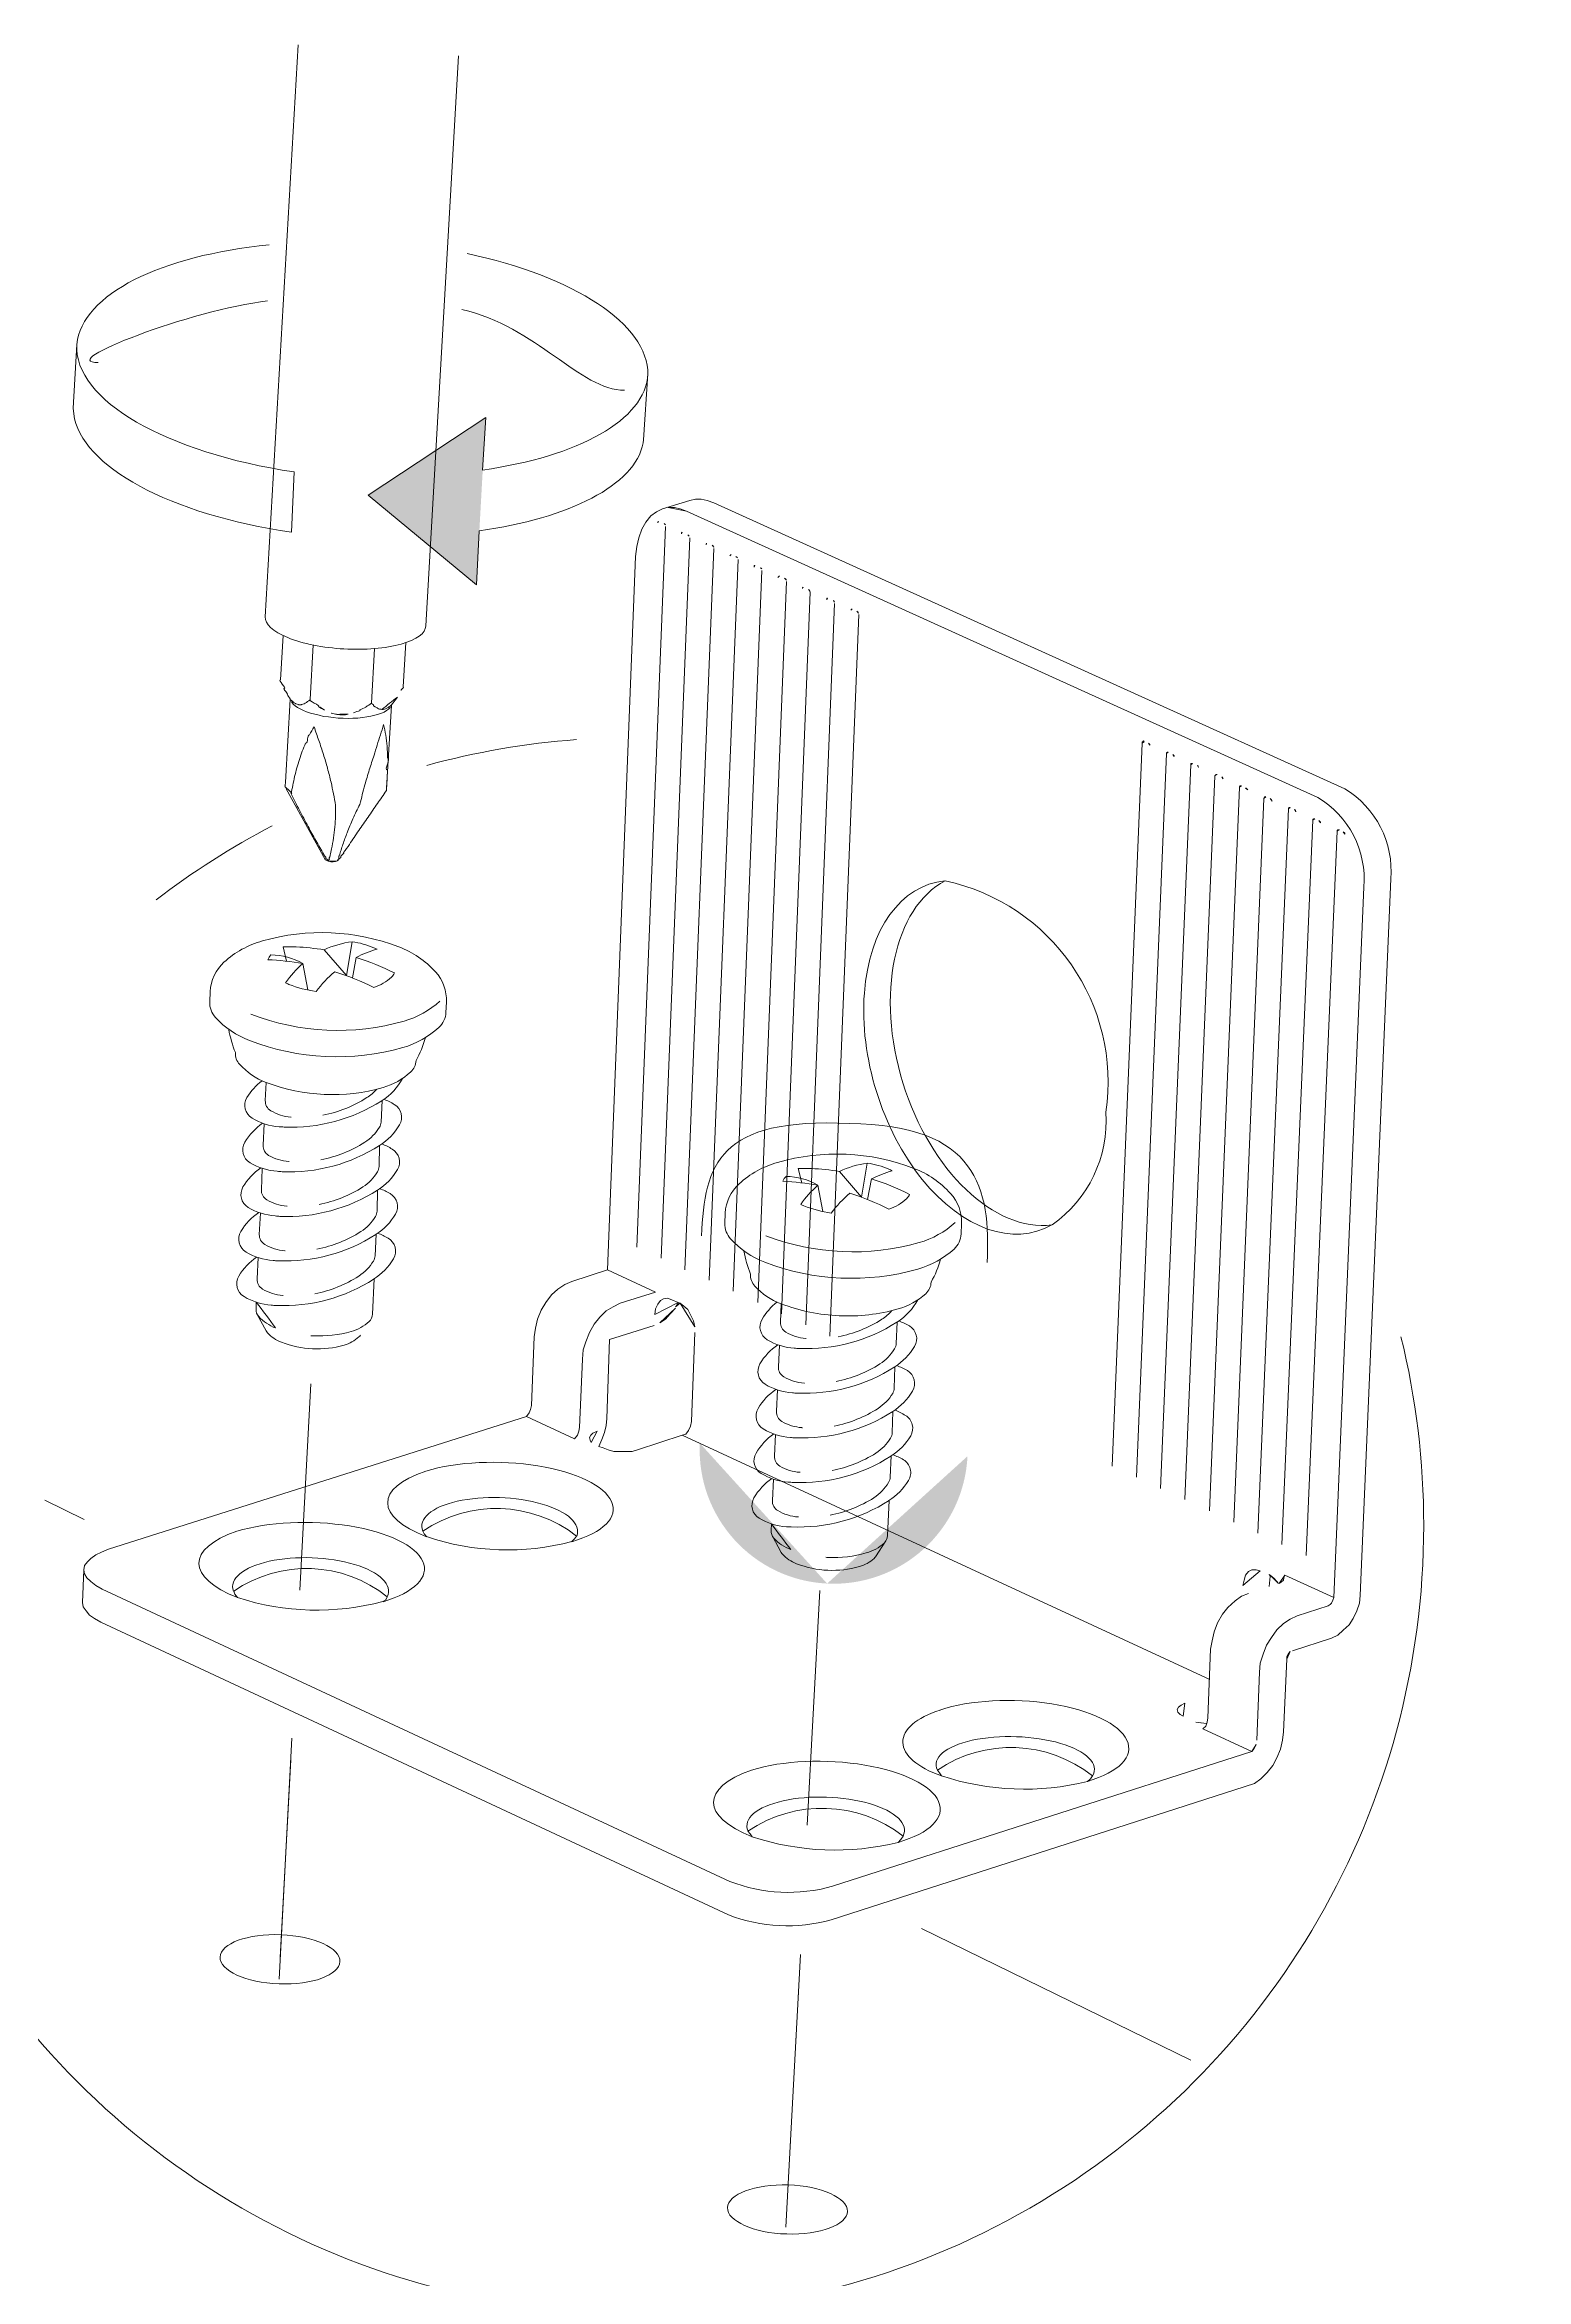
# Model space of a CAD drawing. Header units: metres. Extents: x -27.1 to 47.9, y -10.7 to 6.6.
# Drawn here: x 32.08 to 32.797, y 4.912 to 5.993 of the extents above; entities that cross this region are included whole.
import ezdxf

# ---------------------------------------------------------------- set-up
doc = ezdxf.new("R2010")
doc.units = ezdxf.units.M
doc.header["$MEASUREMENT"] = 0
doc.layers.add('PDF_Working_Num_Penna__255_Num_Penna__255_Num_Penna__255_Num_Penna__255_Num_Penna__255_Num_Penna__255', color=255, linetype='Continuous', lineweight=18)
doc.layers.add('PDF_Working_Num_Penna__7_Num_Penna__7_Num_Penna__7_Num_Penna__7_Num_Penna__7_Num_Penna__7', color=7, linetype='Continuous', lineweight=18)
doc.styles.add('GENERATED_STYLE_1', font='Arial')

msp = doc.modelspace()

# ---------------------------------------------------------------- hatches: boundary and pattern name
at = {"layer": 'PDF_Working_Num_Penna__255_Num_Penna__255_Num_Penna__255_Num_Penna__255_Num_Penna__255_Num_Penna__255', "linetype": 'Continuous', "lineweight": 18}
for points in [[(32.3972, 5.3165, 0.414172), (32.4588, 5.2486)], [(32.4588, 5.2486, 0.414226), (32.5267, 5.3102)]]:
    msp.add_hatch(color=255, dxfattribs=at).paths.add_polyline_path(points)
at = {"layer": 'PDF_Working_Num_Penna__7_Num_Penna__7_Num_Penna__7_Num_Penna__7_Num_Penna__7_Num_Penna__7', "linetype": 'Continuous', "lineweight": 18}
msp.add_hatch(color=7, dxfattribs=at).paths.add_polyline_path([(32.2936, 5.8126), (32.2368, 5.7749), (32.2891, 5.7316)])

# ---------------------------------------------------------------- linework, layer by layer
at = {"layer": 'PDF_Working_Num_Penna__255_Num_Penna__255_Num_Penna__255_Num_Penna__255_Num_Penna__255_Num_Penna__255', "color": 255, "linetype": 'Continuous', "lineweight": 18, "flags": 128}
for points in [[(32.0943, 5.8143), (32.094, 5.817), (32.0958, 5.8479)], [(32.3698, 5.8002), (32.37, 5.8017), (32.3721, 5.8336)], [(32.2921, 5.7871), (32.2936, 5.8126), (32.2368, 5.7749), (32.2891, 5.7316), (32.2905, 5.7577)], [(32.2009, 5.7862), (32.1996, 5.757)], [(32.2037, 5.2454), (32.2091, 5.3452)], [(32.4492, 5.1318), (32.4553, 5.2452)], [(32.1942, 5.0678), (32.1994, 5.1633)], [(32.4393, 4.9464), (32.4454, 5.0602)]]:
    msp.add_lwpolyline(points, dxfattribs=at)
at = {"layer": 'PDF_Working_Num_Penna__255_Num_Penna__255_Num_Penna__255_Num_Penna__255_Num_Penna__255_Num_Penna__255', "color": 255, "linetype": 'Continuous', "lineweight": 18}
for points in [[(32.0958, 5.8479), (32.0942, 5.8208), (32.1394, 5.7954), (32.2009, 5.7862)], [(32.0958, 5.8479), (32.0942, 5.8208), (32.1394, 5.7954), (32.2009, 5.7862)], [(32.3721, 5.8336), (32.3709, 5.8112), (32.3383, 5.7937), (32.2921, 5.7871)], [(32.3721, 5.8336), (32.3709, 5.8112), (32.3383, 5.7937), (32.2921, 5.7871)], [(32.1996, 5.757), (32.1412, 5.7656), (32.0977, 5.7888), (32.0943, 5.8143)], [(32.1996, 5.757), (32.1412, 5.7656), (32.0977, 5.7888), (32.0943, 5.8143)], [(32.2905, 5.7577), (32.3337, 5.7638), (32.3659, 5.7796), (32.3698, 5.8002)], [(32.2905, 5.7577), (32.3337, 5.7638), (32.3659, 5.7796), (32.3698, 5.8002)]]:
    msp.add_open_spline(points, degree=3, dxfattribs=at)
at = {"layer": 'PDF_Working_Num_Penna__7_Num_Penna__7_Num_Penna__7_Num_Penna__7_Num_Penna__7_Num_Penna__7', "color": 7, "linetype": 'Continuous', "lineweight": 18, "flags": 128}
for points in [[(32.187, 5.7161), (32.2029, 5.9928)], [(32.2804, 5.9875), (32.2646, 5.7117)], [(32.0943, 5.8143), (32.094, 5.817), (32.0958, 5.8479)], [(32.3698, 5.8002), (32.37, 5.8017), (32.3721, 5.8336)], [(32.2921, 5.7871), (32.2936, 5.8126), (32.2368, 5.7749), (32.2891, 5.7316), (32.2905, 5.7577)], [(32.2009, 5.7862), (32.1996, 5.757)], [(32.3792, 5.7683), (32.3762, 5.7669), (32.3735, 5.7649), (32.3711, 5.7619), (32.3691, 5.7585), (32.3677, 5.7544), (32.3667, 5.7501), (32.3661, 5.7453)], [(32.3667, 5.4113), (32.3806, 5.7598)], [(32.3785, 5.4059), (32.3924, 5.7544)], [(32.3661, 5.7453), (32.3525, 5.4004), (32.3758, 5.3896)], [(32.39, 5.4004), (32.4039, 5.7491)], [(32.4018, 5.3953), (32.4158, 5.7439)], [(32.4134, 5.39), (32.4272, 5.7386)], [(32.4252, 5.3845), (32.4391, 5.7332)], [(32.4367, 5.3791), (32.4506, 5.7281)], [(32.4485, 5.3737), (32.4624, 5.7226)], [(32.4601, 5.3682), (32.4742, 5.7173)], [(32.1943, 5.6857), (32.1956, 5.7071)], [(32.2087, 5.6761), (32.2102, 5.7026)], [(32.2537, 5.6823), (32.255, 5.7037)], [(32.1966, 5.6346), (32.1967, 5.6361), (32.199, 5.6761)], [(32.2466, 5.6715), (32.2457, 5.6708), (32.2445, 5.6701), (32.2432, 5.6695), (32.2417, 5.669), (32.24, 5.6685), (32.2381, 5.6681), (32.2361, 5.6677), (32.234, 5.6674), (32.2317, 5.6672), (32.2294, 5.6671), (32.2271, 5.667), (32.2247, 5.6671), (32.2223, 5.6672), (32.2199, 5.6674), (32.2175, 5.6677), (32.2152, 5.668), (32.213, 5.6685), (32.2109, 5.669), (32.2089, 5.6696), (32.207, 5.6702), (32.2054, 5.6709), (32.2038, 5.6716), (32.2025, 5.6723), (32.2014, 5.6731), (32.2004, 5.6739), (32.1998, 5.6748), (32.1995, 5.6751)], [(32.248, 5.6733), (32.2457, 5.6333)], [(32.5966, 5.3054), (32.6112, 5.655)], [(32.6085, 5.3), (32.623, 5.65)], [(32.62, 5.2946), (32.6348, 5.6445)], [(32.2159, 5.5988), (32.1971, 5.6329)], [(32.6318, 5.2892), (32.6463, 5.6392)], [(32.6437, 5.2837), (32.6582, 5.6337)], [(32.6555, 5.2783), (32.67, 5.6283)], [(32.6671, 5.2729), (32.6819, 5.6233)], [(32.6788, 5.2675), (32.6937, 5.6178)], [(32.6906, 5.2622), (32.7055, 5.6124)], [(32.317, 5.3679), (32.3177, 5.3721), (32.3187, 5.3764), (32.3204, 5.3809), (32.3227, 5.3845), (32.3255, 5.3882), (32.3285, 5.3909), (32.3319, 5.3933), (32.3353, 5.3947)], [(32.3353, 5.3947), (32.3525, 5.4004)], [(32.3404, 5.3571), (32.3407, 5.3616), (32.342, 5.3655), (32.3438, 5.37), (32.3461, 5.374), (32.3488, 5.3774), (32.3519, 5.3805), (32.3552, 5.3825), (32.3586, 5.3842)], [(32.3586, 5.3842), (32.3758, 5.3896)], [(32.3751, 5.3734), (32.3535, 5.3666)], [(32.317, 5.3679), (32.3157, 5.3348), (32.3153, 5.3328), (32.3146, 5.3311), (32.3133, 5.3294)], [(32.3484, 5.3149), (32.3498, 5.3183), (32.3511, 5.3217), (32.3519, 5.325), (32.3522, 5.3284), (32.3535, 5.3666)], [(32.3948, 5.37), (32.3931, 5.327), (32.3927, 5.3247), (32.3918, 5.3227), (32.3904, 5.3209), (32.3887, 5.3203)], [(32.3404, 5.3571), (32.339, 5.3241), (32.3386, 5.3223), (32.338, 5.3203), (32.3366, 5.3186)], [(32.2037, 5.2454), (32.2091, 5.3452)], [(32.3133, 5.3294), (32.3366, 5.3186)], [(32.367, 5.3132), (32.3887, 5.3203), (32.644, 5.2022)], [(32.367, 5.3132), (32.3644, 5.3125), (32.3616, 5.3125), (32.3586, 5.3125), (32.3556, 5.3125), (32.3528, 5.3132), (32.3505, 5.3142), (32.3484, 5.3149)], [(32.0803, 5.2889), (32.0994, 5.2796)], [(32.6802, 5.2527), (32.7039, 5.2418)], [(32.4492, 5.1318), (32.4553, 5.2452)], [(32.6626, 5.2438), (32.6593, 5.2425), (32.6562, 5.2402), (32.6527, 5.2371), (32.6501, 5.2338), (32.6477, 5.2296), (32.646, 5.2253), (32.645, 5.2209), (32.6443, 5.2168)], [(32.7039, 5.2418), (32.7035, 5.2405), (32.7028, 5.2391), (32.7021, 5.2385), (32.7011, 5.2378), (32.6862, 5.233)], [(32.6862, 5.233), (32.6828, 5.2314), (32.6795, 5.2293), (32.6764, 5.2263), (32.6738, 5.2226), (32.6713, 5.2188), (32.6697, 5.2145), (32.6683, 5.2101), (32.668, 5.2057)], [(32.6839, 5.2161), (32.7028, 5.2222)], [(32.6643, 5.1674), (32.6406, 5.1783), (32.642, 5.1796), (32.6426, 5.1816), (32.643, 5.1837), (32.6443, 5.2168)], [(32.6656, 5.1519), (32.6686, 5.1542), (32.6717, 5.1573), (32.6744, 5.1607), (32.6764, 5.1644), (32.6781, 5.1685), (32.6791, 5.1729), (32.6795, 5.1769), (32.6812, 5.2121)], [(32.6666, 5.1729), (32.668, 5.2057)], [(32.1937, 5.0573), (32.1999, 5.1739)], [(32.5044, 5.0818), (32.6348, 5.0181)], [(32.4388, 4.9374), (32.4459, 5.0692)]]:
    msp.add_lwpolyline(points, dxfattribs=at)
for points in [[(32.7028, 5.2222), (32.7059, 5.2236), (32.7085, 5.226), (32.7113, 5.2287), (32.7133, 5.2317), (32.715, 5.2354), (32.7163, 5.2391), (32.7167, 5.2429), (32.7315, 5.5894, 0.282148), (32.7093, 5.633), (32.4039, 5.7713), (32.4008, 5.7724), (32.3978, 5.7731), (32.3951, 5.7731), (32.3924, 5.7724), (32.3792, 5.7683)], [(32.7039, 5.2418), (32.7184, 5.5854, 0.289271), (32.6961, 5.6287), (32.3907, 5.7673)], [(32.2357, 5.6726, 0.012611), (32.2384, 5.6744), (32.2399, 5.7008)], [(32.2183, 5.6008, 0.001344), (32.2191, 5.6039, 0.005693), (32.22, 5.6092, 0.007308), (32.2206, 5.6145, 0.012002), (32.221, 5.6197, 0.010212), (32.221, 5.625, 0.007093), (32.22, 5.6305, 0.005063), (32.2188, 5.6361, 0.00778), (32.2171, 5.6429, 0.009196), (32.2151, 5.6496, 0.006888), (32.2129, 5.6563, 0.001157), (32.2106, 5.6629, 0.016605), (32.2084, 5.6591)], [(32.2461, 5.6479, 0.014907), (32.2459, 5.6535, 0.022082), (32.2453, 5.6589, 0.011036), (32.2442, 5.664, -0.002116), (32.2427, 5.6591, 0.003867), (32.2411, 5.6541, 0.002446), (32.2396, 5.6492, 0.002066), (32.2373, 5.6421, 0.006315), (32.2352, 5.6349, 0.00517), (32.2327, 5.6254, 0.00744), (32.2294, 5.6185, 0.012754), (32.2266, 5.6117, 0.013442), (32.2245, 5.6061, 0.008891), (32.2228, 5.6006)], [(32.2065, 5.6551, 0.009641), (32.2049, 5.6512, 0.015854), (32.2035, 5.6471, 0.020622), (32.2012, 5.6389, 0.012513), (32.1995, 5.6305, 0.005244), (32.2035, 5.6227, 0.001109), (32.2077, 5.6147, 0.003402), (32.2114, 5.608, 0.011514), (32.2153, 5.6012)], [(32.2249, 5.6021, 0.004535), (32.2277, 5.6061, -0.001396), (32.2322, 5.6128, -0.004032), (32.2367, 5.6193, -0.000394), (32.2412, 5.6258, 0.001339), (32.2456, 5.6321, -0.003497), (32.2459, 5.6371, 0.005147), (32.2461, 5.642)], [(32.5676, 5.4221, 0.26322), (32.5936, 5.4765, 0.396581), (32.5159, 5.5884)], [(32.1973, 5.5496), (32.1956, 5.5566, -0.015416), (32.202, 5.5565, -0.028908), (32.2155, 5.5551)], [(32.2291, 5.5415), (32.231, 5.5514, -0.050762), (32.2411, 5.5554, 0.016982), (32.2395, 5.5561, 0.065702), (32.229, 5.559)], [(32.2075, 5.5357), (32.2051, 5.5484, 0.067822), (32.1968, 5.5391, 0.020058), (32.1983, 5.5384, 0.054104), (32.2116, 5.5349, -0.060815), (32.2206, 5.5445, -0.039871), (32.2395, 5.5369, 0.10647), (32.2481, 5.5419, 0.107927), (32.2495, 5.5439, 0.042821), (32.231, 5.5514)], [(32.18, 5.5239, 0.162095), (32.2541, 5.5206, 0.116236), (32.2715, 5.5303)], [(32.1693, 5.5166, 0.044018), (32.1725, 5.5054, 0.200689), (32.1746, 5.4997, 0.115711), (32.1872, 5.491)], [(32.2645, 5.5127, -0.059115), (32.2599, 5.5015, -0.198905), (32.2573, 5.496, -0.116682), (32.244, 5.4885, -0.162015), (32.1874, 5.491), (32.187, 5.4822, 0.276467), (32.1896, 5.4773, 0.116662), (32.1993, 5.4742)], [(32.1854, 5.4918, 0.092479), (32.1781, 5.4836, 0.411963), (32.1806, 5.4737, 0.11668), (32.1937, 5.4695, 0.005777), (32.1961, 5.4694, 0.154728), (32.2433, 5.4821)], [(32.2534, 5.4929, -0.125177), (32.2435, 5.4822), (32.243, 5.4718, -0.119855), (32.2422, 5.4693, -0.116529), (32.2351, 5.462, -0.096084), (32.2139, 5.4536)], [(32.213, 5.432, 0.095993), (32.2342, 5.4404, 0.116626), (32.2413, 5.4478, 0.119934), (32.242, 5.4503), (32.2423, 5.4605, 0.1169), (32.2519, 5.4704, 0.414009), (32.2494, 5.4803, 0.048782), (32.2443, 5.4828)], [(32.2149, 5.4751, 0.095906), (32.2361, 5.4836, 0.071123), (32.2409, 5.4877)], [(32.1857, 5.4713, 0.106521), (32.1771, 5.462, 0.413738), (32.1796, 5.4521, 0.116028), (32.1928, 5.448, 0.00578), (32.1951, 5.4478, 0.155091), (32.2423, 5.4605)], [(32.1865, 5.471), (32.186, 5.4606, 0.277712), (32.1886, 5.4557, 0.115561), (32.1984, 5.4527)], [(32.212, 5.4104, 0.095852), (32.2332, 5.4188, 0.115652), (32.2403, 5.4262, 0.121232), (32.2411, 5.4287), (32.2413, 5.4389, 0.116906), (32.2509, 5.4488, 0.41353), (32.2484, 5.4587, 0.048445), (32.2433, 5.4612)], [(32.1848, 5.4497, 0.106351), (32.1762, 5.4404, 0.413463), (32.1787, 5.4305, 0.115733), (32.1918, 5.4264, 0.007707), (32.1941, 5.4262, 0.155077), (32.2413, 5.4389)], [(32.1855, 5.4494), (32.1851, 5.439, 0.27736), (32.1877, 5.4342, 0.116111), (32.1974, 5.4311)], [(32.4465, 5.4424), (32.4448, 5.4494, -0.014014), (32.4512, 5.4493, -0.029567), (32.4647, 5.4479)], [(32.4783, 5.4344), (32.4802, 5.4443, -0.050379), (32.4903, 5.4482, 0.016982), (32.4887, 5.449, 0.066308), (32.4782, 5.4519)], [(32.2423, 5.4396, -0.046325), (32.2474, 5.4372, -0.413644), (32.25, 5.4273, -0.116672), (32.2406, 5.4175), (32.2401, 5.4071, -0.1244), (32.2393, 5.4046, -0.116872), (32.2322, 5.3973, -0.096066), (32.211, 5.3888)], [(32.4567, 5.4285), (32.4543, 5.4412, 0.06783), (32.446, 5.4319, 0.020161), (32.4475, 5.4313, 0.054621), (32.4608, 5.4278, -0.06151), (32.4698, 5.4374, -0.039947), (32.4887, 5.4297, 0.106774), (32.4973, 5.4348, 0.108814), (32.4987, 5.4368, 0.043096), (32.4802, 5.4443)], [(32.1838, 5.4281, 0.105983), (32.1752, 5.4189, 0.414104), (32.1777, 5.4089, 0.11668), (32.1908, 5.4048, 0.009628), (32.1932, 5.4047, 0.15496), (32.2404, 5.4174)], [(32.1846, 5.4278), (32.1841, 5.4174, 0.275364), (32.1867, 5.4126, 0.117519), (32.1965, 5.4095)], [(32.2394, 5.3958, 0.116411), (32.249, 5.4057, 0.412877), (32.2464, 5.4157, 0.046302), (32.2414, 5.418)], [(32.4292, 5.4168, 0.162125), (32.5033, 5.4135, 0.116306), (32.5207, 5.4232)], [(32.209, 5.3684, 0.007319), (32.2101, 5.3684, 0.080524), (32.2285, 5.3705, 0.116625), (32.2372, 5.3753, 0.198047), (32.2388, 5.3789), (32.2396, 5.3959, -0.154943), (32.1922, 5.3831, -0.005564), (32.1899, 5.3832, -0.117073), (32.1767, 5.3874, -0.413899), (32.1742, 5.3973, -0.106984), (32.1828, 5.4065)], [(32.1836, 5.4063), (32.1831, 5.3959, 0.276853), (32.1857, 5.391, 0.116419), (32.1955, 5.3879)], [(32.4185, 5.4095, 0.044915), (32.4217, 5.3983, 0.200257), (32.4238, 5.3925, 0.115978), (32.4364, 5.3839)], [(32.5137, 5.4056, -0.059788), (32.5091, 5.3944, -0.198501), (32.5065, 5.3888, -0.116529), (32.4931, 5.3814, -0.080873), (32.4646, 5.3781, -0.080682), (32.4366, 5.3839), (32.4362, 5.375, 0.276203), (32.4388, 5.3702, 0.116682), (32.4485, 5.3671)], [(32.4345, 5.3847, 0.092205), (32.4273, 5.3764, 0.413703), (32.4298, 5.3665, 0.116238), (32.4429, 5.3624, 0.009628), (32.4453, 5.3623, 0.154835), (32.4925, 5.375)], [(32.5026, 5.3858, -0.124936), (32.4927, 5.3751), (32.4922, 5.3647, -0.121497), (32.4914, 5.3622, -0.115957), (32.4843, 5.3548, -0.095815), (32.4631, 5.3464)], [(32.1831, 5.3787), (32.1874, 5.3708, 0.067133), (32.188, 5.3699, 0.116314), (32.1948, 5.3653, 0.162547), (32.2251, 5.3639, 0.115873), (32.2323, 5.3679)], [(32.4622, 5.3248, 0.09597), (32.4834, 5.3333, 0.116273), (32.4905, 5.3406, 0.119623), (32.4912, 5.3431), (32.4915, 5.3534, 0.116827), (32.5011, 5.3633, 0.412385), (32.4986, 5.3732, 0.046744), (32.4935, 5.3756)], [(32.4641, 5.368, 0.095614), (32.4853, 5.3764, 0.072507), (32.4901, 5.3806)], [(31.9855, 5.2937, 0.010862), (31.985, 5.2767, 1.000019), (32.7474, 5.2767, 0.060429), (32.7364, 5.368)], [(32.4349, 5.3641, 0.106261), (32.4263, 5.3549, 0.41251), (32.4288, 5.345, 0.116321), (32.442, 5.3408, 0.007819), (32.4443, 5.3407, 0.154895), (32.4915, 5.3534)], [(32.4357, 5.3639), (32.4352, 5.3535, 0.275817), (32.4378, 5.3486, 0.115561), (32.4476, 5.3455)], [(32.4612, 5.3033, 0.095979), (32.4824, 5.3117, 0.116272), (32.4895, 5.319, 0.119672), (32.4903, 5.3215), (32.4905, 5.3318, 0.116681), (32.5001, 5.3417, 0.414104), (32.4976, 5.3516, 0.049251), (32.4925, 5.354)], [(32.434, 5.3425, 0.106503), (32.4254, 5.3333, 0.413527), (32.4279, 5.3234, 0.116354), (32.441, 5.3192, 0.007685), (32.4433, 5.3191, 0.155085), (32.4905, 5.3318)], [(32.4347, 5.3423), (32.4343, 5.3319, 0.278406), (32.4369, 5.327, 0.116223), (32.4466, 5.324)], [(32.6656, 5.1519), (32.4607, 5.086, -0.16208), (32.411, 5.0884), (32.1074, 5.23), (32.1043, 5.2317), (32.102, 5.2333), (32.1003, 5.2354), (32.0989, 5.2374), (32.0986, 5.2395), (32.0992, 5.2553), (32.0996, 5.2574), (32.101, 5.2591), (32.1026, 5.2608), (32.105, 5.2625), (32.1077, 5.2638), (32.1111, 5.2652), (32.3133, 5.3294)], [(32.4915, 5.3325, -0.046325), (32.4967, 5.3299, -0.414697), (32.4992, 5.3201, -0.11714), (32.4898, 5.3103), (32.4893, 5.3, -0.122259), (32.4885, 5.2975, -0.116262), (32.4814, 5.2901, -0.096189), (32.4602, 5.2817)], [(32.433, 5.321, 0.106298), (32.4244, 5.3117, 0.413477), (32.4269, 5.3018, 0.116926), (32.44, 5.2977, 0.007822), (32.4424, 5.2975, 0.155091), (32.4896, 5.3102)], [(32.4338, 5.3207), (32.4333, 5.3103, 0.275572), (32.4359, 5.3054, 0.116111), (32.4456, 5.3024)], [(32.4886, 5.2887, 0.11649), (32.4982, 5.2985, 0.414557), (32.4957, 5.3085, 0.047084), (32.4906, 5.3109)], [(32.4581, 5.2613, 0.007343), (32.4593, 5.2612, 0.080979), (32.4777, 5.2634, 0.117975), (32.4864, 5.2682, 0.198256), (32.488, 5.2718), (32.4888, 5.2888, -0.15496), (32.4414, 5.276, -0.005767), (32.4391, 5.2761, -0.11593), (32.4259, 5.2802, -0.413476), (32.4234, 5.2901, -0.106673), (32.432, 5.2994)], [(32.4328, 5.2991), (32.4323, 5.2887, 0.277118), (32.4349, 5.2839, 0.116682), (32.4447, 5.2808)], [(32.4872, 5.2692), (32.4822, 5.2616, -0.058369), (32.4815, 5.2608, -0.116126), (32.4744, 5.2568, -0.162494), (32.444, 5.2582, -0.117027), (32.4372, 5.2628, -0.068787), (32.4366, 5.2636), (32.4323, 5.2716)], [(32.6643, 5.1674), (32.4614, 5.1022, -0.162391), (32.4117, 5.1046), (32.1081, 5.2459), (32.105, 5.2476), (32.1026, 5.2496), (32.1006, 5.2513), (32.0996, 5.2533), (32.0992, 5.2553)]]:
    msp.add_lwpolyline(points, format="xyb", dxfattribs=at)
for points in [[(32.3769, 5.7616), (32.3769, 5.7619), (32.3772, 5.7622)], [(32.3799, 5.7612), (32.3803, 5.7609), (32.3806, 5.7606)], [(32.3907, 5.7673), (32.3877, 5.7683), (32.3849, 5.769), (32.3819, 5.769)], [(32.3884, 5.7562), (32.3884, 5.7568), (32.3887, 5.7571)], [(32.3914, 5.7558), (32.3918, 5.7555), (32.3921, 5.7551)], [(32.4002, 5.751), (32.4002, 5.7514), (32.4005, 5.7517)], [(32.4032, 5.7508), (32.4036, 5.7504), (32.4039, 5.7498)], [(32.4117, 5.7456), (32.412, 5.746), (32.4124, 5.7463)], [(32.4147, 5.7453), (32.4151, 5.745), (32.4154, 5.7446)], [(32.4235, 5.7402), (32.4235, 5.7409), (32.4238, 5.7409)], [(32.4266, 5.7399), (32.4269, 5.7396), (32.4272, 5.7393)], [(32.435, 5.7352), (32.4353, 5.7355), (32.4357, 5.7359)], [(32.4381, 5.7348), (32.4387, 5.7345), (32.4391, 5.7338)], [(32.4468, 5.7298), (32.4468, 5.7301), (32.4472, 5.7304)], [(32.4498, 5.7294), (32.4503, 5.7291), (32.4506, 5.7284)], [(32.4587, 5.7244), (32.4587, 5.7251), (32.459, 5.7251)], [(32.4618, 5.724), (32.4621, 5.7237), (32.4624, 5.7233)], [(32.4702, 5.7193), (32.4705, 5.7196), (32.4709, 5.72)], [(32.4732, 5.7189), (32.4736, 5.7186), (32.4739, 5.7179)], [(32.6122, 5.6557), (32.6119, 5.6561), (32.6115, 5.6557), (32.6112, 5.6557), (32.6112, 5.655)], [(32.6142, 5.655), (32.6146, 5.6547), (32.6149, 5.6544), (32.6149, 5.6541)], [(32.6237, 5.6507), (32.6234, 5.6507), (32.623, 5.6503), (32.623, 5.65)], [(32.6261, 5.6496), (32.6264, 5.6493), (32.6267, 5.649), (32.6267, 5.6486)], [(32.6355, 5.6452), (32.6352, 5.6452), (32.6348, 5.6452), (32.6348, 5.6449), (32.6348, 5.6445)], [(32.6379, 5.6442), (32.6382, 5.6439), (32.6382, 5.6436), (32.6385, 5.6432)], [(32.6474, 5.6399), (32.647, 5.6399), (32.6467, 5.6395), (32.6463, 5.6392)], [(32.6497, 5.6388), (32.6501, 5.6385), (32.6501, 5.6381), (32.6504, 5.6378)], [(32.6593, 5.6344), (32.6589, 5.6344), (32.6585, 5.6344), (32.6582, 5.6341), (32.6582, 5.6337)], [(32.6612, 5.6333), (32.6616, 5.6333), (32.6619, 5.633), (32.6623, 5.6324)], [(32.671, 5.629), (32.6707, 5.6293), (32.6704, 5.629), (32.67, 5.6283)], [(32.6731, 5.6283), (32.6734, 5.628), (32.6738, 5.6276), (32.6741, 5.627)], [(32.6828, 5.6239), (32.6822, 5.6239), (32.6819, 5.6236), (32.6819, 5.6233)], [(32.6849, 5.6229), (32.6853, 5.6226), (32.6856, 5.6219)], [(32.6947, 5.6185), (32.694, 5.6185), (32.6937, 5.6182), (32.6937, 5.6178)], [(32.6967, 5.6176), (32.6971, 5.6172), (32.6974, 5.6168), (32.6974, 5.6165)], [(32.7066, 5.6131), (32.7059, 5.6131), (32.7055, 5.6128), (32.7055, 5.6124)], [(32.7085, 5.6121), (32.7089, 5.6118), (32.7093, 5.6115), (32.7093, 5.6111)], [(32.3867, 5.3845), (32.3836, 5.3859), (32.3816, 5.3866), (32.3796, 5.3863), (32.3782, 5.3855), (32.3769, 5.3838), (32.3758, 5.3815), (32.3755, 5.3788)], [(32.3854, 5.3818), (32.3829, 5.3791), (32.3806, 5.3764), (32.3779, 5.3747)], [(32.3877, 5.3842), (32.3867, 5.3845), (32.3867, 5.3842), (32.3863, 5.3835), (32.386, 5.3832), (32.3857, 5.3828), (32.3854, 5.3825)], [(32.3877, 5.3842), (32.3894, 5.3828), (32.3914, 5.3811), (32.3927, 5.3785), (32.3941, 5.3757), (32.3948, 5.3727)], [(32.3475, 5.3223), (32.3454, 5.3213), (32.3444, 5.3203), (32.3438, 5.3193), (32.3441, 5.3179), (32.3447, 5.3169)], [(32.6599, 5.2476), (32.6605, 5.2503), (32.6612, 5.2527), (32.6626, 5.2544), (32.6643, 5.2553), (32.6663, 5.2553), (32.6683, 5.2547)], [(32.6731, 5.252), (32.6731, 5.2523), (32.6731, 5.2527), (32.6727, 5.253)], [(32.6731, 5.2527), (32.675, 5.251), (32.6771, 5.2486)], [(32.6802, 5.2527), (32.6798, 5.2513), (32.6795, 5.2503), (32.6785, 5.2493), (32.6775, 5.2486)], [(32.6731, 5.252), (32.6727, 5.2472)], [(32.6812, 5.2121), (32.6812, 5.2134), (32.6819, 5.2148), (32.6828, 5.2158)], [(32.6318, 5.1908), (32.6301, 5.1898), (32.6288, 5.1888), (32.6281, 5.1877), (32.6284, 5.1864), (32.6295, 5.1853), (32.6311, 5.1844)], [(32.6423, 5.181), (32.6396, 5.1813), (32.6372, 5.1816)], [(32.6643, 5.1674), (32.6653, 5.1688), (32.6663, 5.1708)]]:
    msp.add_lwpolyline(points, close=True, dxfattribs=at)
for points in [[(32.2434, 5.6713, 0.102293), (32.2447, 5.6715, 0.06893), (32.2461, 5.6721, 0.0368), (32.2475, 5.6731, 0.031973), (32.2488, 5.6745, 0.02762), (32.2509, 5.6773, 0.013952)], [(32.2127, 5.6728, 0.02986), (32.2157, 5.671, 0.041163)], [(32.2216, 5.6689, 0.029094), (32.2244, 5.6687, 0.041924), (32.2271, 5.669, 0.038626)], [(32.2175, 5.5979, 0.157807), (32.222, 5.5981, -0.008518)], [(32.271, 5.5176, 0.199889), (32.2744, 5.5248), (32.2746, 5.5298, 0.199374), (32.2693, 5.5445, 0.116315), (32.2516, 5.5565, 0.162259), (32.1856, 5.5594, 0.116346), (32.167, 5.5491, 0.19909), (32.1603, 5.5349), (32.1601, 5.53, 0.199169), (32.1629, 5.5224, 0.116424), (32.1794, 5.5112, 0.16225), (32.2535, 5.5078, 0.116219)], [(32.2262, 5.5426), (32.229, 5.559, 0.076591), (32.2155, 5.5551)], [(32.2051, 5.5484, 0.033324), (32.1882, 5.5503, -0.117806), (32.1897, 5.5526, -0.135321)], [(32.5027, 5.4007, 0.116519), (32.5202, 5.4104, 0.19864), (32.5236, 5.4177), (32.5238, 5.4226, 0.198737), (32.5185, 5.4373, 0.116506), (32.5008, 5.4494, 0.162326), (32.4348, 5.4523, 0.116346), (32.4162, 5.4419, 0.199298), (32.4095, 5.4278), (32.4093, 5.4228, 0.199314), (32.4121, 5.4153, 0.116939), (32.4286, 5.404, 0.162365)], [(32.4754, 5.4355), (32.4782, 5.4519, 0.076995), (32.4647, 5.4479)], [(32.4543, 5.4412, 0.033533), (32.4374, 5.4432, -0.121054), (32.4389, 5.4455, -0.136158)], [(32.1826, 5.3847), (32.1825, 5.3814, 0.199755), (32.1838, 5.3777, 0.116015), (32.192, 5.3722, 0.007583)], [(32.2632, 5.274), (32.2639, 5.2726), (32.265, 5.2713, 0.147063), (32.3353, 5.2689), (32.3366, 5.2702), (32.3376, 5.2716, 0.325166)], [(32.4318, 5.2775), (32.4317, 5.2743, 0.199652), (32.433, 5.2706, 0.117159), (32.4412, 5.265, 0.00198)], [(32.1717, 5.2449), (32.1723, 5.2435), (32.1736, 5.2418, 0.143657), (32.2439, 5.2399), (32.2453, 5.2408), (32.246, 5.2422, 0.330925)], [(32.5121, 5.1584), (32.5132, 5.157), (32.5141, 5.1556, 0.140504), (32.5848, 5.1529), (32.5862, 5.1542), (32.5872, 5.1556, 0.327174)], [(32.4205, 5.1289), (32.4215, 5.1276), (32.4225, 5.1262, 0.140886), (32.4932, 5.1234), (32.4945, 5.1249), (32.4956, 5.1265, 0.324603)]]:
    msp.add_lwpolyline(points, format="xyb", close=True, dxfattribs=at)
at = {"layer": 'PDF_Working_Num_Penna__7_Num_Penna__7_Num_Penna__7_Num_Penna__7_Num_Penna__7_Num_Penna__7', "color": 7, "linetype": 'Continuous', "lineweight": 18}
for centre, radius, start, end in [((32.2147, 5.6884), 0.0197, 209.4993, 217.5367), ((32.202, 5.6821), 0.00886, 295.8787, 306.7483), ((32.2429, 5.6745), 0.0031, 237.2225, 257.9168), ((32.3656, 5.2779), 0.3799, 94.2328, 105.3453), ((32.3666, 5.2767), 0.3815, 117.5263, 127.5329), ((32.1993, 5.4733), 0.000912, 78.621, 89.9578)]:
    msp.add_arc(centre, radius, start, end, dxfattribs=at)
for centre, major_axis, ratio, start_param, end_param in [((32.2224, 5.7129), (-0.0354, 0.0031), 0.339659, 6.275078, 7.958874), ((32.229, 5.7126), (-0.0356, 0.001), 0.340485, 1.469629, 3.148496), ((32.5349, 5.5031), (-0.0258, 0.084), 0.624026, 6.158893, 9.560479), ((32.5476, 5.5071), (-0.0258, 0.0838), 0.623221, 0.117131, 3.032164), ((32.3005, 5.2861), (-0.0548, 0.0017), 0.38466, 2.268835, 5.438075), ((32.3187, 5.2858), (-0.0725, 0.0021), 0.32769, 5.564511, 7.02805), ((32.3004, 5.2751), (-0.0377, 0.0015), 0.399154, 3.004344, 6.455959), ((32.2248, 5.2568), (-0.0699, 0.0018), 0.338661, 5.549798, 7.040813), ((32.209, 5.257), (-0.055, 0.0015), 0.384429, 2.269778, 5.429166), ((32.2089, 5.246), (-0.0377, 0.0013), 0.400215, 2.971811, 6.441063), ((32.5437, 5.171), (-0.0483, 0.0012), 0.41918, 5.400462, 7.204459), ((32.5504, 5.1706), (-0.0543, 0.002), 0.393886, 2.270297, 5.476803), ((32.5498, 5.1599), (-0.0383, 0.0013), 0.382529, 2.939064, 6.47861), ((32.4771, 5.1411), (-0.0733, 0.0019), 0.329897, 5.567028, 7.023288), ((32.4582, 5.1411), (-0.0553, 0.0018), 0.388721, 2.266615, 5.434574), ((32.4581, 5.1303), (-0.0381, 0.0013), 0.394374, 2.969879, 6.463085)]:
    msp.add_ellipse(centre, major_axis=major_axis, ratio=ratio, start_param=start_param, end_param=end_param, dxfattribs=at)
for centre, major_axis, ratio in [((32.1941, 5.0669), (-0.029, 0.0011), 0.409229), ((32.4396, 4.9459), (-0.029, 0.0009), 0.40847)]:
    msp.add_ellipse(centre, major_axis=major_axis, ratio=ratio, dxfattribs=at)
for points in [[(32.1888, 5.896), (32.1366, 5.8909), (32.0984, 5.8723), (32.0958, 5.8479)], [(32.2846, 5.8918), (32.3362, 5.8808), (32.3723, 5.8578), (32.3721, 5.8333)], [(32.1881, 5.8689), (32.1517, 5.8647), (32.0849, 5.8391), (32.1062, 5.8391)], [(32.2821, 5.8648), (32.3181, 5.8565), (32.3394, 5.8257), (32.3608, 5.8257)], [(32.0958, 5.8479), (32.0942, 5.8208), (32.1394, 5.7954), (32.2009, 5.7862)], [(32.3721, 5.8336), (32.3709, 5.8112), (32.3383, 5.7937), (32.2921, 5.7871)], [(32.1996, 5.757), (32.1412, 5.7656), (32.0977, 5.7888), (32.0943, 5.8143)], [(32.2905, 5.7577), (32.3337, 5.7638), (32.3659, 5.7796), (32.3698, 5.8002)], [(32.1962, 5.6814), (32.1977, 5.6814), (32.1927, 5.6857), (32.1943, 5.6857)], [(32.1976, 5.6787), (32.1986, 5.6787), (32.1951, 5.6814), (32.1962, 5.6814)], [(32.2004, 5.675), (32.2009, 5.675), (32.1984, 5.6764), (32.1991, 5.6764)], [(32.2017, 5.6741), (32.2022, 5.6741), (32.1998, 5.675), (32.2004, 5.675)], [(32.2031, 5.6736), (32.2035, 5.6736), (32.2012, 5.6741), (32.2017, 5.6741)], [(32.2044, 5.6736), (32.2048, 5.6736), (32.2026, 5.6736), (32.2031, 5.6736)], [(32.2059, 5.6741), (32.2064, 5.6741), (32.2038, 5.6736), (32.2044, 5.6736)], [(32.2087, 5.6761), (32.2093, 5.6761), (32.2067, 5.675), (32.2073, 5.675)], [(32.2127, 5.6728), (32.2144, 5.6728), (32.207, 5.6761), (32.2087, 5.6761)], [(32.2393, 5.6734), (32.2397, 5.6734), (32.238, 5.6744), (32.2384, 5.6744)], [(32.2537, 5.6823), (32.2544, 5.6823), (32.2522, 5.6805), (32.2528, 5.6805)], [(32.2216, 5.6689), (32.2226, 5.6689), (32.218, 5.6696), (32.2189, 5.6696)], [(32.2328, 5.6709), (32.2339, 5.6709), (32.2287, 5.6697), (32.2297, 5.6697)], [(32.2357, 5.6726), (32.2368, 5.6726), (32.2317, 5.6709), (32.2328, 5.6709)], [(32.2412, 5.6719), (32.242, 5.6719), (32.2384, 5.6734), (32.2393, 5.6734)], [(32.2434, 5.6713), (32.2438, 5.6713), (32.2419, 5.6715), (32.2423, 5.6715)], [(32.2474, 5.6724), (32.2476, 5.6724), (32.2466, 5.6715), (32.2466, 5.6715)], [(32.2065, 5.6551), (32.208, 5.6551), (32.207, 5.6591), (32.2084, 5.6591)], [(32.2461, 5.6479), (32.248, 5.6479), (32.2441, 5.642), (32.2461, 5.642)], [(32.1995, 5.6305), (32.2013, 5.6305), (32.1949, 5.6346), (32.1967, 5.6346)], [(32.2163, 5.5996), (32.217, 5.5996), (32.2146, 5.6012), (32.2153, 5.6012)], [(32.2175, 5.5979), (32.2181, 5.5979), (32.2154, 5.5988), (32.2159, 5.5988)], [(32.2175, 5.5979), (32.2181, 5.5979), (32.2157, 5.5996), (32.2163, 5.5996)], [(32.2179, 5.5993), (32.2184, 5.5993), (32.217, 5.5979), (32.2175, 5.5979)], [(32.2183, 5.6008), (32.2189, 5.6008), (32.2174, 5.5993), (32.2179, 5.5993)], [(32.2235, 5.6), (32.2243, 5.6), (32.2211, 5.5981), (32.222, 5.5981)], [(32.2223, 5.5984), (32.2225, 5.5984), (32.222, 5.5981), (32.222, 5.5981)], [(32.2224, 5.5993), (32.2228, 5.5993), (32.2223, 5.6006), (32.2228, 5.6006)], [(32.2249, 5.6021), (32.2258, 5.6021), (32.2227, 5.6), (32.2235, 5.6)], [(32.398, 5.4167), (32.3997, 5.4516), (32.4062, 5.4741), (32.4695, 5.4711)], [(32.4695, 5.4711), (32.5314, 5.4706), (32.538, 5.4396), (32.5362, 5.4039)], [(32.1984, 5.4527), (32.1984, 5.4527), (32.1985, 5.4527), (32.1986, 5.4527)], [(32.1974, 5.4311), (32.1975, 5.4311), (32.1975, 5.4311), (32.1976, 5.4311)], [(32.1965, 5.4095), (32.1965, 5.4095), (32.1966, 5.4095), (32.1966, 5.4095)], [(32.1955, 5.3879), (32.1955, 5.3879), (32.1956, 5.3879), (32.1957, 5.3879)], [(32.2323, 5.3679), (32.2327, 5.3679), (32.2327, 5.3687), (32.233, 5.3687)], [(32.4485, 5.3671), (32.4486, 5.3671), (32.4487, 5.3671), (32.4487, 5.3671)], [(32.4476, 5.3455), (32.4476, 5.3455), (32.4477, 5.3455), (32.4478, 5.3455)], [(32.4466, 5.3239), (32.4467, 5.3239), (32.4467, 5.3239), (32.4468, 5.3239)], [(32.4456, 5.3024), (32.4457, 5.3024), (32.4458, 5.3024), (32.4458, 5.3024)], [(32.4447, 5.2808), (32.4447, 5.2808), (32.4448, 5.2808), (32.4449, 5.2808)]]:
    msp.add_open_spline(points, degree=3, dxfattribs=at)

# ---------------------------------------------------------------- texts
at = {"layer": 'PDF_Working_Num_Penna__7_Num_Penna__7_Num_Penna__7_Num_Penna__7_Num_Penna__7_Num_Penna__7', "color": 7, "linetype": 'Continuous', "lineweight": 18, "char_height": 0.00000321, "attachment_point": 7, "style": 'GENERATED_STYLE_1'}
for s, insert, rotation in [('\\A1;{\\pql;\\fArial|b0|i0|c0|p34;115753}', (32.797, 5.4487), 86.8487), ('\\A1;{\\pql;\\fArial|b0|i0|c0|p34;100344}', (32.3243, 5.385), 87.4384)]:
    msp.add_mtext(s, dxfattribs=dict(at, insert=insert, rotation=rotation))

doc.saveas('drawing.dxf')
